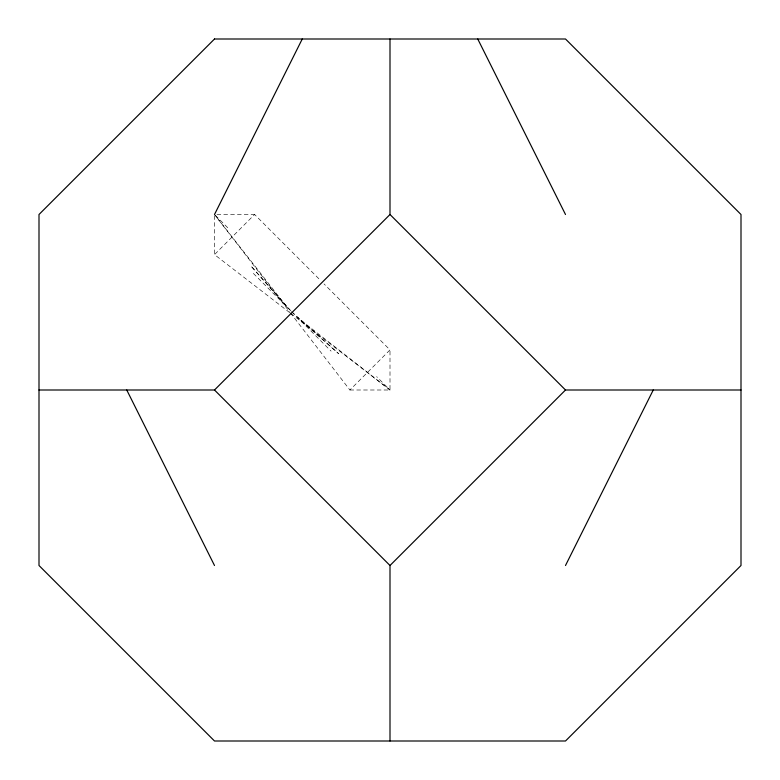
<?xml version="1.0" encoding="UTF-8"?>
<svg xmlns="http://www.w3.org/2000/svg" width="780" height="780" viewBox="0 0 780 780"><rect width="100%" height="100%" fill="white"/><g stroke="black" fill="none" stroke-linecap="round" stroke-linejoin="round"><path stroke-width="0.58" stroke-dasharray="3.9 2.92" d="M289.712 312.624L214.5 254.602L254.602 214.5L320.59 280.488M290.384 312.858L349.898 390L390 349.898L324.012 283.91M216.928 214.5L254.602 214.5M349.898 390L390 390L390 349.898M290.677 313.375L390 390L376.633 376.633M390 390L297.238 317.284L338.608 353.642L292.227 312.273M215.339 215.339L227.867 227.867M253.364 273.41L291.389 311.435L250.858 265.892L287.215 307.261L215.251 215.455M291.515 311.561L331.09 351.136M214.5 214.5L289.643 311.893M214.5 215.709L214.5 254.602"/><path stroke-width="1.17" d="M214.5 214.5L302.25 39M565.5 565.5L653.25 390M39 390L214.5 390L390 214.5L390 39M390 741L390 565.5L565.5 390L741 390M390 214.5L565.5 390M214.5 390L390 565.5M477.75 39L565.5 214.5M126.75 390L214.5 565.5M214.5 39L39 214.5L39 565.5L214.5 741L565.5 741L741 565.5L741 214.5L565.5 39L214.5 39"/></g></svg>
